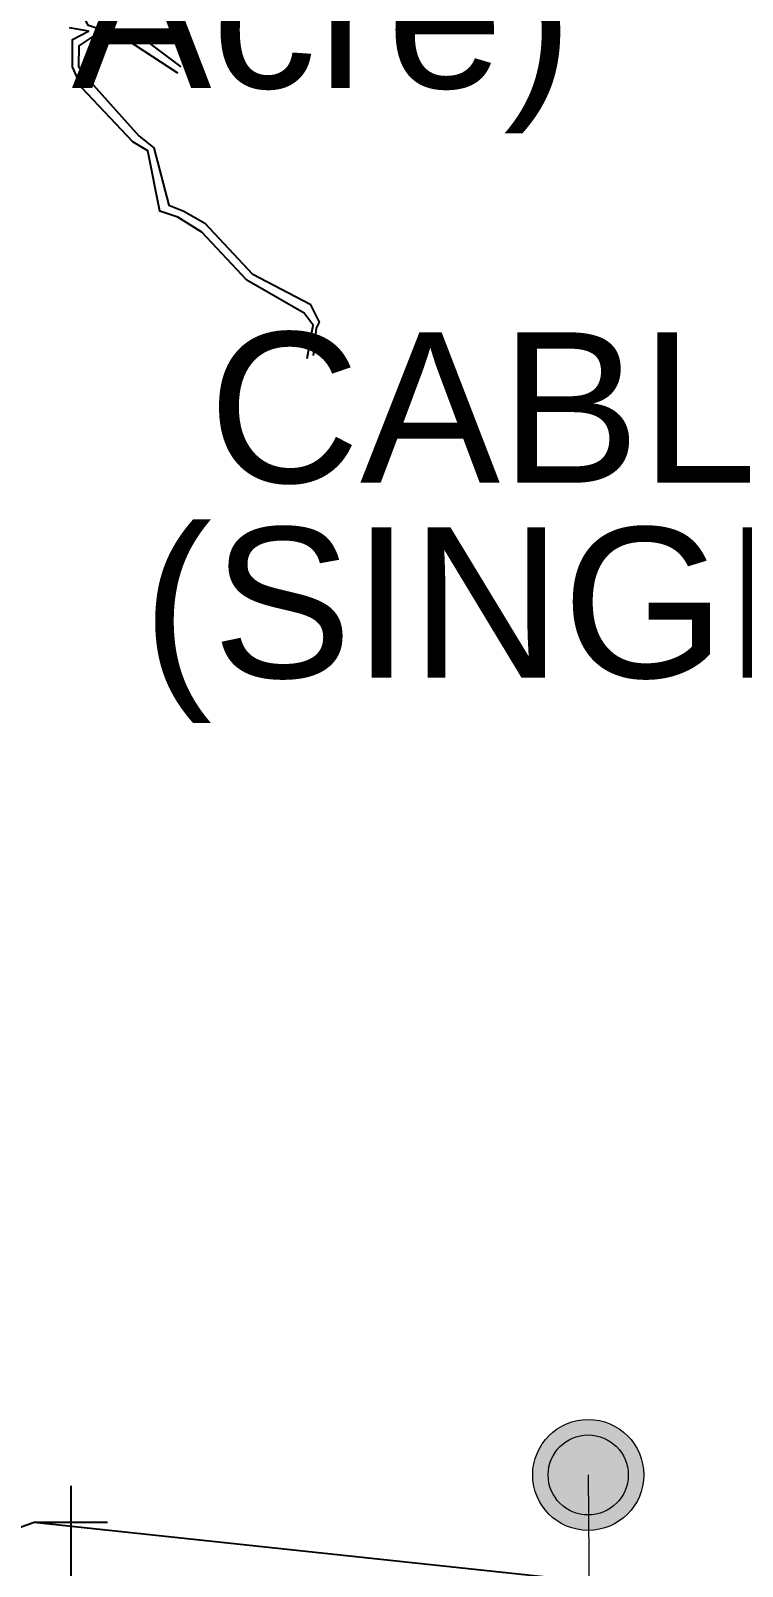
# Model space of a CAD drawing. Header units: metres. Extents: x 201400 to 215600, y 173235 to 1738400.
# Drawn here: x 206525 to 206762, y 1733112 to 1733623 of the extents above; entities that cross this region are included whole.
import ezdxf

# ---------------------------------------------------------------- set-up
doc = ezdxf.new("R2010")
doc.units = ezdxf.units.M
doc.layers.add('250Acres', color=7, linetype='Continuous', lineweight=25)
doc.layers.add('Names', color=1, linetype='Continuous')
doc.layers.add('STREAM', color=7, linetype='Continuous', lineweight=0, true_color=0x3dcfff)
doc.styles.get("Standard").update_dxf_attribs({"font": 'arial.ttf', "height": 50})

msp = doc.modelspace()

# ---------------------------------------------------------------- hatches: boundary and pattern name
at = {"layer": 'STREAM'}
h = msp.add_hatch(color=256, dxfattribs=at)
h.dxf.hatch_style = 1
edge = h.paths.add_edge_path()
edge.add_arc((206712.1, 1732950.94), 18.46, 0, 360)
edge = h.paths.add_edge_path()
edge.add_arc((206710.47, 1733142.58), 18.46, 0, 360)

# ---------------------------------------------------------------- linework, layer by layer
at = {"color": 1}
for p, q in [((206538.41, 1733138.94), (206538.41, 1733090.29)), ((206550.57, 1733126.78), (206526.24, 1733126.78))]:
    msp.add_line(p, q, dxfattribs=at)
at = {"flags": 128}
msp.add_lwpolyline([(206848.35, 1733269.65), (206840.51, 1733269.65), (206828.35, 1733094.47), (206526.24, 1733126.78), (206292.27, 1733042.77)], dxfattribs=at)
at = {"layer": 'STREAM'}
msp.add_line((206710.47, 1733142.58), (206712.1, 1732950.94), dxfattribs=at)
for points, elevation in [([(206342, 1734029.9), (206348, 1733999), (206370, 1733963), (206386, 1733860.99), (206403, 1733828), (206410, 1733822), (206436, 1733809), (206442.1, 1733803), (206443, 1733766), (206446, 1733757), (206468, 1733728), (206474, 1733718), (206478, 1733717), (206487, 1733712), (206493, 1733702), (206521, 1733676), (206525, 1733668), (206532, 1733640), (206540, 1733633), (206544, 1733625), (206547, 1733624), (206559, 1733623), (206575, 1733611)], 303.91), ([(206617, 1733514), (206619, 1733525), (206616, 1733529), (206597, 1733540), (206582, 1733556), (206574, 1733561), (206568, 1733563), (206564, 1733583), (206559, 1733586), (206542.1, 1733604), (206539, 1733611), (206539, 1733620.1), (206544.32, 1733622.81), (206538, 1733624)], 312.57)]:
    msp.add_lwpolyline(points, dxfattribs=dict(at, elevation=elevation))
at = {"layer": 'STREAM', "linetype": 'Continuous', "lineweight": 25}
for points, elevation in [([(206342, 1734029.9), (206348, 1733999), (206370, 1733963), (206386, 1733860.99), (206403, 1733828), (206410, 1733822), (206436, 1733809), (206442.1, 1733803), (206443, 1733766), (206446, 1733757), (206468, 1733728), (206474, 1733718), (206478, 1733717), (206487, 1733712), (206493, 1733702), (206521, 1733676), (206525, 1733668), (206532, 1733640), (206540, 1733633), (206544, 1733625), (206547, 1733624), (206559, 1733623), (206575, 1733611)], 303.91), ([(206342, 1734029.9), (206348, 1733999), (206370, 1733963), (206386, 1733860.99), (206403, 1733828), (206410, 1733822), (206436, 1733809), (206442.1, 1733803), (206443, 1733766), (206446, 1733757), (206468, 1733728), (206474, 1733718), (206478, 1733717), (206487, 1733712), (206493, 1733702), (206521, 1733676), (206525, 1733668), (206532, 1733640), (206540, 1733633), (206544, 1733625), (206547, 1733624), (206559, 1733623), (206575, 1733611)], 303.91), ([(206617, 1733514), (206619, 1733525), (206616, 1733529), (206597, 1733540), (206582, 1733556), (206574, 1733561), (206568, 1733563), (206564, 1733583), (206559, 1733586), (206542.1, 1733604), (206539, 1733611), (206539, 1733620.1), (206544.32, 1733622.81), (206538, 1733624)], 312.57), ([(206617, 1733514), (206619, 1733525), (206616, 1733529), (206597, 1733540), (206582, 1733556), (206574, 1733561), (206568, 1733563), (206564, 1733583), (206559, 1733586), (206542.1, 1733604), (206539, 1733611), (206539, 1733620.1), (206544.32, 1733622.81), (206538, 1733624)], 312.57), ([(206573.96, 1733608.91), (206557.08, 1733619.95), (206547.1, 1733622), (206541.06, 1733617.92), (206541.02, 1733611.05), (206545, 1733606), (206561, 1733588), (206566, 1733584), (206571, 1733565), (206576, 1733563), (206583, 1733559), (206598.86, 1733542.01), (206599, 1733542), (206618, 1733532), (206621, 1733526.06), (206620, 1733524), (206619, 1733515)], 312.57), ([(206573.96, 1733608.91), (206557.08, 1733619.95), (206547.1, 1733622), (206541.06, 1733617.92), (206541.02, 1733611.05), (206545, 1733606), (206561, 1733588), (206566, 1733584), (206571, 1733565), (206576, 1733563), (206583, 1733559), (206598.86, 1733542.01), (206599, 1733542), (206618, 1733532), (206621, 1733526.06), (206620, 1733524), (206619, 1733515)], 312.57)]:
    msp.add_lwpolyline(points, dxfattribs=dict(at, elevation=elevation))
at = {"layer": 'STREAM', "linetype": 'Continuous', "elevation": 312.57}
msp.add_lwpolyline([(206573.96, 1733608.91), (206557.08, 1733619.95), (206547.1, 1733622), (206541.06, 1733617.92), (206541.02, 1733611.05), (206545, 1733606), (206561, 1733588), (206566, 1733584), (206571, 1733565), (206576, 1733563), (206583, 1733559), (206598.86, 1733542.01), (206599, 1733542), (206618, 1733532), (206621, 1733526.06), (206620, 1733524), (206619, 1733515)], dxfattribs=at)
at = {"layer": 'STREAM'}
for radius in [18.46, 13.31]:
    msp.add_circle((206710.47, 1733142.58), radius, dxfattribs=at)

# ---------------------------------------------------------------- texts
at = {"layer": '250Acres', "linetype": 'Continuous', "lineweight": 40, "ltscale": 50}
msp.add_text('251 Acre (254 Acre)', height=50, dxfattribs=at).set_placement((206080.52, 1733603.9))
at = {"layer": 'Names', "color": 0, "linetype": 'Continuous', "ltscale": 50}
for s, p in [('CABLE RACK ', (206584.15, 1733472.66, -304)), ('(SINGLE TIER) ', (206562.15, 1733407.76, -304))]:
    msp.add_text(s, height=50, dxfattribs=at).set_placement(p)

doc.saveas('drawing.dxf')
